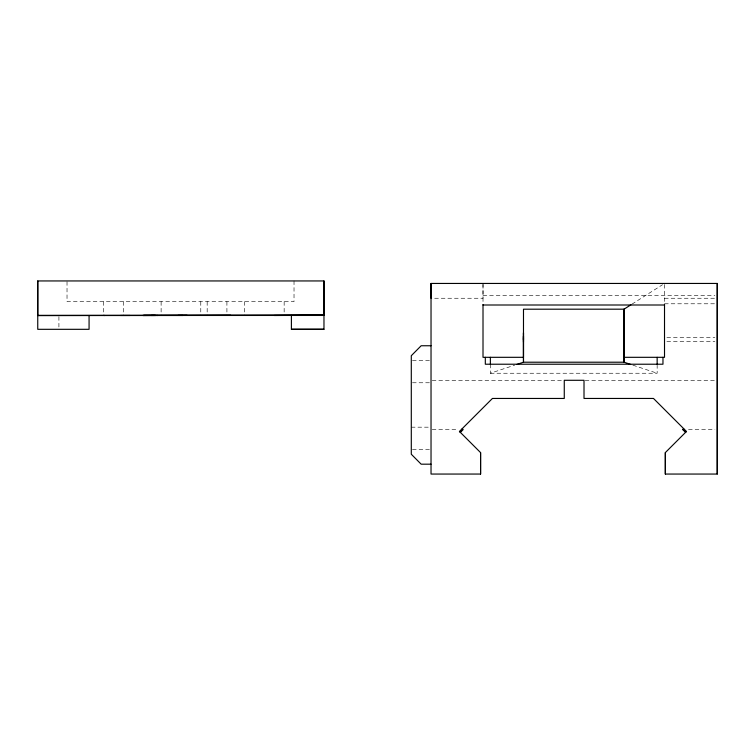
<?xml version="1.0" encoding="UTF-8"?>
<svg xmlns="http://www.w3.org/2000/svg" width="755" height="755" viewBox="0 0 755 755"><rect width="100%" height="100%" fill="white"/><g stroke="black" fill="none" stroke-linecap="round" stroke-linejoin="round"><path stroke-width="0.57" stroke-dasharray="3.77 2.83" d="M483.011 283.446L483.011 298.253L431.03 298.253M631.944 304.161L662.541 284.701M490.373 364.221L490.373 373.244L514.655 365.156M483.011 295.29L714.909 295.29M664.513 298.253L714.909 298.253M664.513 303.784L714.909 303.784M666.854 337.334L714.909 337.334M666.854 341.675L714.909 341.675M412.457 360.55L429.869 360.55M490.373 373.244L657.152 373.244L657.152 365.278M432.209 380.341L561.909 380.341M585.191 380.341L714.891 380.341M412.457 382.766L429.869 382.766M411.296 427.179L431.03 427.179M432.181 429.595L458.568 429.595M688.503 429.595L714.947 429.595M412.457 449.385L429.869 449.385M632.869 365.156L657.152 373.244M664.513 284.522L664.513 303.406M483.011 284.522L483.011 305.001M294.025 280.945L294.025 301.67L67.025 301.67L67.025 280.945M284.154 301.67L284.154 315.496M244.677 301.67L244.677 315.496M226.915 301.67L226.915 315.486M207.172 301.67L207.172 315.486M200.773 301.67L200.773 315.486M161.117 301.67L161.117 315.486M123.282 301.67L123.282 315.486M103.539 301.67L103.539 315.486M58.918 316.647L58.918 327.009"/><path stroke-width="1.13" d="M37.75 280.945L37.75 315.496L323.97 315.448L323.97 280.945L37.75 280.945L37.75 329.312L89.071 329.312L89.071 315.486M431.03 298.253L431.03 283.446L717.25 283.446L717.25 474.055L665.334 474.055L665.334 452.594L686.484 431.445L653.49 398.451L584.011 398.451L584.011 380.293L564.268 380.293L564.268 398.461L492.42 398.451L459.427 431.445L480.576 452.604L480.576 474.055M665.334 474.055L665.334 452.604M523.47 342.072L523.47 336.315L523.479 362.211L516.864 364.42M459.927 431.945L461.324 430.548M460.371 432.389L463.155 429.595L462.22 428.651M685.549 432.389L682.756 429.595L683.19 429.151L685.984 431.945M682.756 429.595L683.69 428.651M630.953 304.793L624.045 309.182L523.489 309.201L523.479 357.313L483.011 357.313L483.011 304.548M142.638 315.467L323.97 315.212L274.291 315.496M104.87 315.486L103.879 315.486M156.946 315.486L157.918 315.477M187.146 315.345L143.082 315.477L156.323 315.467L151.274 315.467M230.756 315.307L178.029 315.43M483.011 305.001L664.513 305.001M323.97 315.212L37.75 315.496L154.718 315.467M129.992 315.486L120.394 315.486M291.402 315.448L291.402 329.284L323.97 329.265L323.97 280.945M291.402 329.284L323.97 329.284M431.03 345.752L421.158 345.752L411.296 355.709L411.296 454.227L421.158 464.183L431.03 464.183M624.045 357.313L664.513 357.313L664.513 304.331M182.965 315.486L144.111 315.439M630.661 364.42L624.045 362.211L523.479 362.211L523.479 332.795L523.47 339.354M523.47 338.589L523.479 340.109M717.25 283.446L717.25 474.055M662.966 357.313L662.966 364.221L485.314 364.221L485.314 357.313M657.152 357.313L657.152 364.221M490.373 357.313L490.373 364.221M480.576 452.594L480.576 474.055L431.03 474.055L431.03 283.446M624.045 309.182L624.045 362.211L624.026 309.182"/></g></svg>
